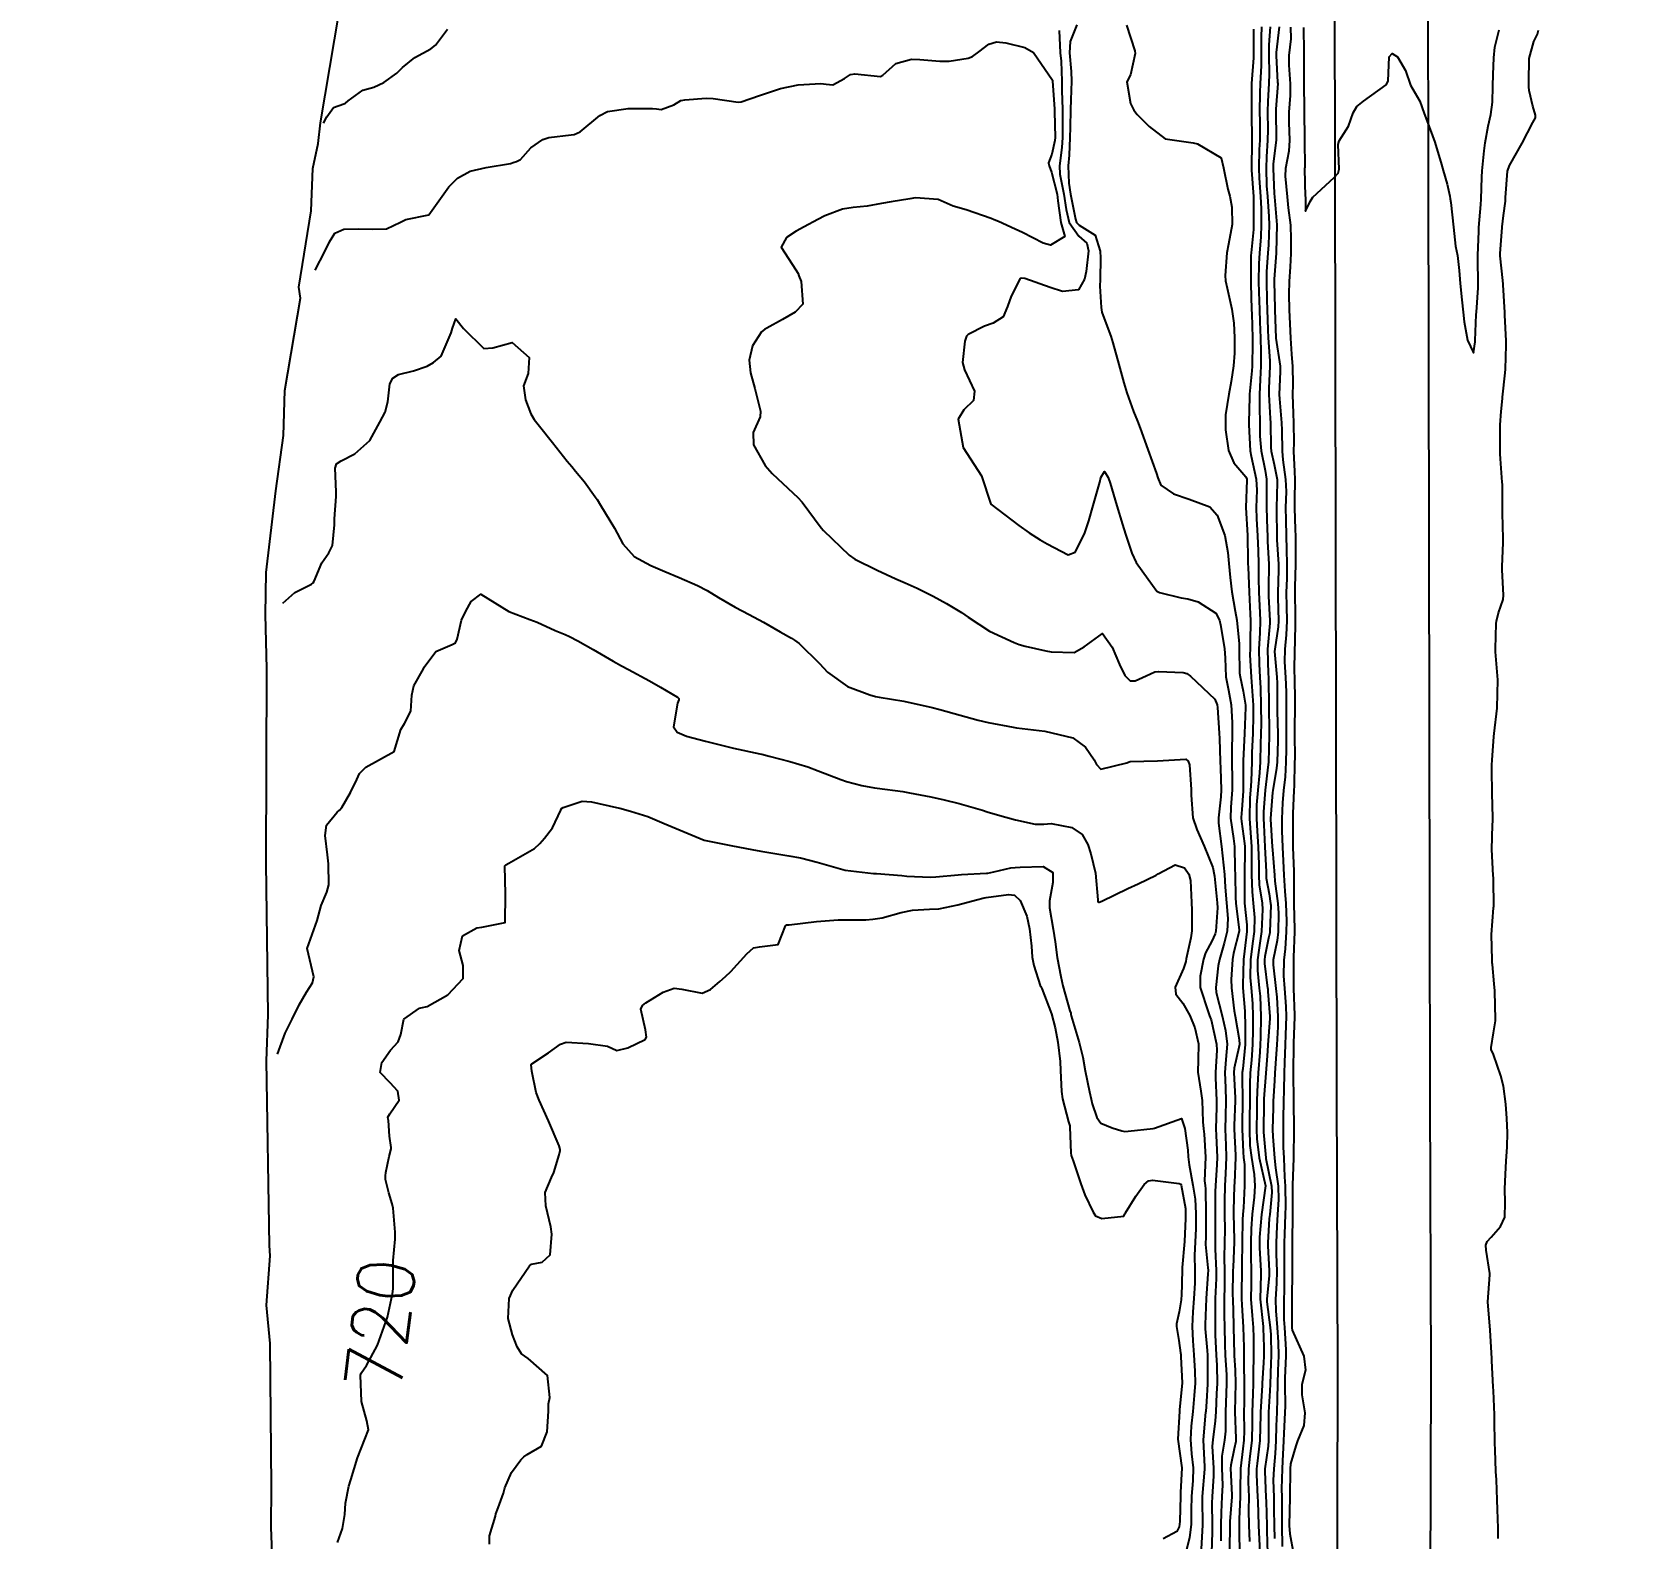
# Model space of a CAD drawing. Header units: metres. Extents: x 298520 to 308411, y 7433745 to 7450750.
# Drawn here: x 300935.2 to 301048.4, y 7443218.1 to 7443324.6 of the extents above; entities that cross this region are included whole.
import ezdxf
from ezdxf.enums import TextEntityAlignment as Align

# ---------------------------------------------------------------- set-up
doc = ezdxf.new("R2010")
doc.units = ezdxf.units.M
doc.header["$LTSCALE"] = 10
doc.linetypes.add('DASHED', pattern=[0.75, 0.5, -0.25])
for name, color, linetype in [('Area', 45, 'Continuous'), ('Cotas', 45, 'Continuous'), ('Curvas de Nivel 1m', 11, 'Continuous'), ('Curvas de Nivel 5m', 15, 'Continuous'), ('Vias Primárias', 230, 'Continuous'), ('Vias Secundárias', 230, 'DASHED')]:
    doc.layers.add(name, color=color, linetype=linetype)
doc.styles.add('Style-STANDARD', font='STANDARD.shx')

msp = doc.modelspace()

# ---------------------------------------------------------------- linework, layer by layer
at = {"layer": 'Area'}
msp.add_polyline3d([(300952.27, 7443214.46, 719.96), (300952.1, 7443218.83, 719.96), (300952.14, 7443221.69, 720.01), (300952.03, 7443231.82, 719.97), (300951.77, 7443234.52, 719.69), (300952.04, 7443238.03, 719.69), (300952, 7443238.76, 719.55), (300951.79, 7443251.82, 719.61), (300951.91, 7443255.08, 719.14), (300951.75, 7443265.81, 718.96), (300951.8, 7443279.54, 718.49), (300951.7, 7443283.39, 718.2), (300951.76, 7443286.36, 718.01), (300952.43, 7443292.13, 718.1), (300952.98, 7443296.05, 718.1), (300953.08, 7443299.24, 718.51), (300954.19, 7443305.77, 717.57), (300954.08, 7443306.55, 718.43), (300954.94, 7443311.96, 718.44), (300955.07, 7443314.95, 719.47), (300955.44, 7443316.71, 721.35), (300955.6, 7443318.17, 716.4), (300957.92, 7443331.9, 715.59)], dxfattribs=at)
at = {"layer": 'Curvas de Nivel 1m', "flags": 128}
for points, elevation in [([(300955.82, 7443318.16), (300956.06, 7443318.6), (300956.53, 7443319.26), (300957.25, 7443319.53), (300957.36, 7443319.57), (300957.55, 7443319.74), (300958.6, 7443320.49), (300959.38, 7443320.7), (300960.07, 7443321.02), (300960.99, 7443321.69), (300961.2, 7443321.89), (300961.4, 7443322.1), (300962.27, 7443322.81), (300963.41, 7443323.41), (300963.73, 7443323.67), (300964.58, 7443324.81)], 716), ([(301007.85, 7443324.72), (301007.93, 7443323.13), (301007.99, 7443322.55), (301008.04, 7443321.13), (301008.05, 7443320.46), (301008.08, 7443319.13), (301008.09, 7443318.4), (301008.09, 7443317.13), (301008.05, 7443316.42), (301007.87, 7443315.13), (301007.89, 7443314.55), (301008.19, 7443313.13), (301008.36, 7443312.05), (301008.55, 7443311.13), (301009.25, 7443310.16), (301009.8, 7443309.66), (301009.93, 7443309.11), (301009.76, 7443307.65), (301009.65, 7443307.11), (301009.21, 7443306.37), (301008.09, 7443306.25), (301007.21, 7443306.52), (301005.42, 7443307.16), (301005.22, 7443307.19), (301005.1, 7443307.16), (301004.46, 7443305.92), (301004.21, 7443305.18), (301003.9, 7443304.46), (301003.18, 7443304.01), (301002.58, 7443303.79), (301001.42, 7443303.21), (301001.29, 7443303.09), (301001.17, 7443302.72), (301001.02, 7443301.21), (301001.15, 7443300.69), (301001.87, 7443299.2), (301001.79, 7443298.53), (301001.11, 7443297.87), (301000.72, 7443297.22), (301001.07, 7443295.21), (301002.37, 7443293.2), (301003.03, 7443291.19), (301005.01, 7443289.68), (301005.74, 7443289.16), (301006.52, 7443288.67), (301007, 7443288.4), (301008.5, 7443287.62), (301008.99, 7443287.81), (301009.64, 7443289.11), (301009.94, 7443290.03), (301010.25, 7443291.1), (301010.72, 7443292.76), (301010.81, 7443293.09), (301011.06, 7443293.51), (301011.33, 7443293.09), (301011.46, 7443292.68), (301011.94, 7443291.08), (301012.34, 7443289.75), (301012.55, 7443289.07), (301012.99, 7443287.72), (301013.31, 7443287.07), (301014.14, 7443285.88), (301014.77, 7443285.05), (301014.95, 7443284.94), (301016.49, 7443284.57), (301016.95, 7443284.49), (301017.68, 7443284.28), (301018.94, 7443283.48), (301019.19, 7443283), (301019.26, 7443282.66), (301019.54, 7443280.99), (301019.59, 7443280.31), (301019.64, 7443278.99), (301019.82, 7443278.05), (301020.02, 7443276.99), (301020.09, 7443275.74), (301020.09, 7443274.99), (301020.07, 7443273.74), (301020.07, 7443272.99), (301020.1, 7443271.69), (301020.09, 7443270.99), (301020, 7443269.77), (301019.98, 7443268.99), (301020.19, 7443267.55), (301020.25, 7443266.98), (301020.29, 7443265.41), (301020.3, 7443264.98), (301020.32, 7443263.36), (301020.35, 7443262.98), (301020.58, 7443261.07), (301020.58, 7443260.98), (301020.19, 7443259.44), (301020.11, 7443258.99), (301020.03, 7443257.58), (301020.04, 7443256.99), (301020.23, 7443255.36), (301020.3, 7443254.98), (301020.58, 7443253.33), (301020.6, 7443252.98), (301020.57, 7443252.75), (301020.24, 7443251.3), (301020.21, 7443250.98), (301020.31, 7443249.2), (301020.31, 7443248.98), (301020.24, 7443247.25), (301020.24, 7443246.98), (301020.32, 7443245.14), (301020.32, 7443244.98), (301020.25, 7443243.19), (301020.24, 7443242.98), (301020.19, 7443241.23), (301020.19, 7443240.98), (301020.24, 7443239.15), (301020.24, 7443238.98), (301020.15, 7443237.22), (301020.14, 7443236.98), (301020.12, 7443235.22), (301020.13, 7443234.98), (301020.19, 7443233.13), (301020.19, 7443232.98), (301020.23, 7443231.07), (301020.23, 7443230.98), (301020.3, 7443229.93), (301020.33, 7443228.98), (301020.29, 7443227.01), (301020.29, 7443226.98), (301020.35, 7443225.09), (301020.35, 7443224.98), (301020.34, 7443224.88), (301020.23, 7443224.36), (301019.99, 7443223.21), (301019.98, 7443222.98), (301020.06, 7443221.11), (301020.06, 7443220.98), (301019.93, 7443219.23), (301019.92, 7443218.98), (301019.9, 7443217.23)], 716), ([(301012.62, 7443325.08), (301013.21, 7443323.28), (301013.24, 7443323.07), (301012.89, 7443321.58), (301012.65, 7443321.08), (301012.9, 7443319.54), (301013.13, 7443319.07), (301013.36, 7443318.76), (301014.21, 7443317.91), (301015.34, 7443317.05), (301017.34, 7443316.77), (301017.65, 7443316.7), (301019.32, 7443315.71), (301019.47, 7443315), (301019.79, 7443313.49), (301019.92, 7443312.99), (301020.06, 7443312.21), (301020.1, 7443310.99), (301019.84, 7443309.59), (301019.72, 7443308.99), (301019.6, 7443307.37), (301019.62, 7443306.99), (301019.73, 7443306.48), (301020.07, 7443304.99), (301020.21, 7443304.01), (301020.26, 7443302.98), (301020.25, 7443301.89), (301020.19, 7443300.98), (301020.03, 7443299.88), (301019.85, 7443298.99), (301019.63, 7443297.51), (301019.61, 7443296.99), (301019.63, 7443296.45), (301019.82, 7443294.99), (301020.21, 7443294.13), (301021.05, 7443293.14), (301021.12, 7443292.97), (301021.12, 7443292.9), (301021.05, 7443290.97), (301021.18, 7443288.97), (301021.21, 7443287.2), (301021.21, 7443286.98), (301021.22, 7443286.74), (301021.3, 7443284.97), (301021.37, 7443283.41), (301021.39, 7443282.97), (301021.37, 7443281.43), (301021.36, 7443280.97), (301021.35, 7443280.53), (301021.43, 7443278.97), (301021.54, 7443277.64), (301021.58, 7443276.97), (301021.58, 7443276.24), (301021.55, 7443274.97), (301021.49, 7443273.64), (301021.48, 7443272.97), (301021.44, 7443271.61), (301021.39, 7443270.97), (301021.34, 7443270.41), (301021.32, 7443268.97), (301021.4, 7443267.62), (301021.45, 7443266.97), (301021.47, 7443266.23), (301021.47, 7443264.97), (301021.5, 7443263.77), (301021.58, 7443262.97), (301021.68, 7443261.96), (301021.64, 7443260.97), (301021.52, 7443260.11), (301021.38, 7443258.97), (301021.37, 7443257.71), (301021.43, 7443256.97), (301021.52, 7443255.88), (301021.56, 7443254.97), (301021.56, 7443253.99), (301021.54, 7443252.97), (301021.45, 7443251.86), (301021.36, 7443250.97), (301021.33, 7443250.18), (301021.33, 7443248.97), (301021.32, 7443247.77), (301021.31, 7443246.97), (301021.35, 7443245.82), (301021.45, 7443244.97), (301021.65, 7443243.78), (301021.7, 7443242.96), (301021.64, 7443242.16), (301021.51, 7443240.96), (301021.44, 7443239.94), (301021.42, 7443238.96), (301021.42, 7443237.99), (301021.44, 7443236.96), (301021.43, 7443236.02), (301021.41, 7443234.96), (301021.51, 7443233.8), (301021.58, 7443232.96), (301021.6, 7443232.23), (301021.6, 7443230.96), (301021.58, 7443229.68), (301021.58, 7443228.96), (301021.56, 7443228.25), (301021.51, 7443226.96), (301021.51, 7443226.21), (301021.48, 7443224.96), (301021.35, 7443223.84), (301021.24, 7443222.96), (301021.23, 7443222), (301021.26, 7443220.96), (301021.25, 7443220.03), (301021.27, 7443218.96), (301021.32, 7443217.8)], 714), ([(301021.59, 7443324.81), (301021.6, 7443322.97), (301021.6, 7443322.78), (301021.47, 7443320.97), (301021.47, 7443320.88), (301021.45, 7443318.97), (301021.46, 7443318.88), (301021.49, 7443316.97), (301021.48, 7443316.83), (301021.45, 7443314.97), (301021.45, 7443314.83), (301021.59, 7443312.97), (301021.6, 7443312.66), (301021.61, 7443310.97), (301021.59, 7443310.63), (301021.43, 7443308.97), (301021.41, 7443308.79), (301021.4, 7443306.97), (301021.4, 7443306.79), (301021.47, 7443304.97), (301021.48, 7443304.67), (301021.53, 7443302.97), (301021.54, 7443302.6), (301021.5, 7443300.97), (301021.48, 7443300.63), (301021.32, 7443298.97), (301021.31, 7443298.78), (301021.26, 7443296.97), (301021.26, 7443296.81), (301021.37, 7443294.97), (301021.44, 7443294.6), (301021.78, 7443292.96), (301021.83, 7443292.18), (301021.79, 7443290.96), (301021.82, 7443290.17), (301021.88, 7443288.96), (301021.92, 7443287.89), (301021.95, 7443286.97), (301021.95, 7443285.98), (301021.98, 7443284.96), (301022.02, 7443284.04), (301022.07, 7443282.96), (301022.04, 7443282.08), (301021.97, 7443280.96), (301021.99, 7443279.87), (301022.04, 7443278.96), (301022.1, 7443278.18), (301022.13, 7443276.96), (301022.14, 7443275.66), (301022.13, 7443274.96), (301022.1, 7443274.24), (301022.07, 7443272.96), (301022.03, 7443272.18), (301021.91, 7443270.96), (301021.82, 7443269.92), (301021.81, 7443268.96), (301021.85, 7443268.06), (301021.92, 7443266.96), (301021.97, 7443265.71), (301021.98, 7443264.96), (301022.01, 7443264.27), (301022.21, 7443262.96), (301022.24, 7443262.51), (301022.16, 7443260.96), (301021.97, 7443259.65), (301021.88, 7443258.96), (301021.88, 7443258.21), (301022.01, 7443256.96), (301022.06, 7443256.4), (301022.12, 7443254.96), (301022.1, 7443253.44), (301022.08, 7443252.96), (301022.04, 7443252.43), (301021.92, 7443250.96), (301021.85, 7443249.65), (301021.84, 7443248.96), (301021.83, 7443248.27), (301021.81, 7443246.96), (301021.84, 7443246.3), (301022.01, 7443244.96), (301022.44, 7443242.96), (301022.17, 7443240.95), (301022.03, 7443239.33), (301022.02, 7443238.96), (301022.02, 7443238.58), (301022.13, 7443236.95), (301022.13, 7443236.7), (301022.07, 7443234.95), (301022.28, 7443233.01), (301022.28, 7443232.95), (301022.28, 7443232.9), (301022.32, 7443231.59), (301022.33, 7443230.95), (301022.33, 7443230.93), (301022.31, 7443230.46), (301022.21, 7443229.02), (301022.21, 7443228.95), (301022.21, 7443228.88), (301022.09, 7443226.95), (301022.09, 7443226.78), (301022.05, 7443224.95), (301021.85, 7443223.32), (301021.81, 7443222.96), (301021.81, 7443222.55), (301021.89, 7443220.95), (301021.9, 7443220.66), (301021.96, 7443218.95), (301022.05, 7443217.04)], 713), ([(301022.17, 7443324.96), (301022.15, 7443324.24), (301022.14, 7443322.96), (301022.15, 7443322.22), (301022.08, 7443320.96), (301022.05, 7443320.29), (301022.03, 7443318.96), (301022.04, 7443318.28), (301022.04, 7443316.96), (301022.01, 7443316.29), (301021.97, 7443314.96), (301022, 7443314.27), (301022.09, 7443312.96), (301022.14, 7443312.1), (301022.15, 7443310.96), (301022.12, 7443310.1), (301022.02, 7443308.96), (301021.98, 7443308.22), (301021.96, 7443306.96), (301021.97, 7443306.2), (301022.02, 7443304.96), (301022.05, 7443304.1), (301022.09, 7443302.96), (301022.13, 7443301.98), (301022.13, 7443300.96), (301022.08, 7443300.02), (301022.03, 7443298.96), (301022.03, 7443298.04), (301022.04, 7443296.96), (301022.05, 7443296), (301022.15, 7443294.96), (301022.43, 7443293.58), (301022.52, 7443292.96), (301022.53, 7443291.46), (301022.52, 7443290.96), (301022.56, 7443289.4), (301022.58, 7443288.95), (301022.6, 7443288.56), (301022.68, 7443286.95), (301022.66, 7443285.25), (301022.66, 7443284.95), (301022.67, 7443284.68), (301022.76, 7443282.95), (301022.75, 7443282.77), (301022.59, 7443280.95), (301022.64, 7443279.2), (301022.67, 7443278.95), (301022.67, 7443278.74), (301022.69, 7443276.95), (301022.71, 7443275.07), (301022.71, 7443274.95), (301022.71, 7443274.83), (301022.66, 7443272.95), (301022.64, 7443272.78), (301022.43, 7443270.96), (301022.3, 7443269.42), (301022.3, 7443268.96), (301022.32, 7443268.51), (301022.4, 7443266.96), (301022.49, 7443265.18), (301022.49, 7443264.95), (301022.5, 7443264.75), (301022.7, 7443263.62), (301022.81, 7443262.95), (301022.82, 7443262.82), (301022.75, 7443260.95), (301022.75, 7443260.88), (301022.67, 7443260.5), (301022.4, 7443259.2), (301022.37, 7443258.95), (301022.38, 7443258.69), (301022.6, 7443256.95), (301022.61, 7443256.93), (301022.62, 7443256.73), (301022.75, 7443254.95), (301022.75, 7443254.8), (301022.62, 7443252.95), (301022.62, 7443252.9), (301022.57, 7443252.18), (301022.47, 7443250.95), (301022.34, 7443249.13), (301022.34, 7443248.95), (301022.34, 7443248.77), (301022.31, 7443246.95), (301022.31, 7443246.77), (301022.48, 7443244.95), (301022.48, 7443244.91), (301022.88, 7443242.95), (301022.9, 7443242.49), (301022.75, 7443240.95), (301022.72, 7443240.65), (301022.62, 7443238.95), (301022.62, 7443238.73), (301022.72, 7443236.95), (301022.71, 7443236.62), (301022.54, 7443234.95), (301022.55, 7443234.76), (301022.78, 7443232.95), (301022.82, 7443232.45), (301022.84, 7443230.94), (301022.83, 7443230.42), (301022.77, 7443228.95), (301022.75, 7443228.48), (301022.66, 7443226.95), (301022.65, 7443226.55), (301022.67, 7443224.95), (301022.64, 7443224.55), (301022.4, 7443222.95), (301022.39, 7443222.77), (301022.48, 7443220.95), (301022.49, 7443220.64), (301022.54, 7443218.95), (301022.55, 7443218.56), (301022.58, 7443216.95)], 712), ([(301022.78, 7443324.96), (301022.69, 7443323.69), (301022.68, 7443322.96), (301022.71, 7443321.64), (301022.69, 7443320.96), (301022.61, 7443319.71), (301022.6, 7443318.96), (301022.62, 7443317.68), (301022.6, 7443316.96), (301022.51, 7443315.77), (301022.49, 7443314.96), (301022.53, 7443313.72), (301022.58, 7443312.96), (301022.69, 7443311.54), (301022.71, 7443310.96), (301022.65, 7443309.55), (301022.61, 7443308.96), (301022.53, 7443307.66), (301022.52, 7443306.96), (301022.54, 7443305.62), (301022.57, 7443304.96), (301022.61, 7443303.53), (301022.64, 7443302.96), (301022.76, 7443301.35), (301022.76, 7443300.95), (301022.69, 7443299.39), (301022.69, 7443298.95), (301022.78, 7443297.27), (301022.8, 7443296.95), (301022.83, 7443295.2), (301022.86, 7443294.95), (301023.06, 7443294), (301023.27, 7443292.95), (301023.28, 7443292.72), (301023.22, 7443290.95), (301023.22, 7443290.76), (301023.25, 7443288.95), (301023.26, 7443288.68), (301023.38, 7443286.95), (301023.38, 7443286.54), (301023.31, 7443284.95), (301023.31, 7443284.59), (301023.37, 7443282.95), (301023.34, 7443282.53), (301023.1, 7443280.95), (301023.09, 7443280.77), (301023.26, 7443278.95), (301023.28, 7443278.54), (301023.28, 7443276.95), (301023.28, 7443276.53), (301023.31, 7443274.95), (301023.31, 7443274.47), (301023.27, 7443272.95), (301023.23, 7443272.52), (301022.96, 7443270.95), (301022.94, 7443270.8), (301022.8, 7443268.95), (301022.8, 7443268.91), (301022.92, 7443266.95), (301022.94, 7443266.75), (301023.08, 7443264.95), (301023.12, 7443264.53), (301023.33, 7443262.94), (301023.37, 7443262.26), (301023.34, 7443260.94), (301023.28, 7443260.33), (301023, 7443258.95), (301022.99, 7443258.6), (301023.19, 7443256.94), (301023.25, 7443256.31), (301023.31, 7443254.94), (301023.31, 7443254.23), (301023.24, 7443252.94), (301023.2, 7443252.31), (301023.12, 7443250.94), (301023.09, 7443250.4), (301022.99, 7443248.95), (301022.98, 7443248.49), (301022.95, 7443246.95), (301022.97, 7443246.47), (301023.09, 7443244.94), (301023.16, 7443244.25), (301023.34, 7443242.94), (301023.38, 7443242.01), (301023.3, 7443240.94), (301023.25, 7443240.11), (301023.2, 7443238.94), (301023.2, 7443238.14), (301023.25, 7443236.94), (301023.23, 7443236.08), (301023.16, 7443234.94), (301023.17, 7443234.13), (301023.28, 7443232.94), (301023.35, 7443231.92), (301023.36, 7443230.94), (301023.32, 7443229.91), (301023.29, 7443228.94), (301023.28, 7443227.93), (301023.24, 7443226.94), (301023.2, 7443225.99), (301023.19, 7443224.94), (301023.14, 7443224.03), (301023.03, 7443222.94), (301023, 7443222.15), (301023.03, 7443220.94), (301023.05, 7443220.07), (301023.07, 7443218.94), (301023.09, 7443218.01)], 711), ([(301024.22, 7443324.94), (301024.25, 7443324.11), (301024.11, 7443322.94), (301024.09, 7443322.25), (301024.19, 7443320.94), (301024.2, 7443320.12), (301024.11, 7443318.94), (301024.1, 7443318.2), (301024.15, 7443316.94), (301024.1, 7443316.18), (301023.87, 7443314.94), (301023.85, 7443314.4), (301023.98, 7443312.94), (301024.06, 7443312.16), (301024.21, 7443310.94), (301024.25, 7443309.95), (301024.23, 7443308.94), (301024.19, 7443307.98), (301024.12, 7443306.94), (301024.1, 7443306.05), (301024.13, 7443304.94), (301024.18, 7443303.95), (301024.22, 7443302.94), (301024.29, 7443301.8), (301024.36, 7443300.94), (301024.38, 7443299.69), (301024.36, 7443298.94), (301024.4, 7443297.64), (301024.43, 7443296.94), (301024.45, 7443295.57), (301024.44, 7443294.94), (301024.49, 7443293.51), (301024.52, 7443292.94), (301024.51, 7443291.46), (301024.51, 7443290.94), (301024.55, 7443289.4), (301024.56, 7443288.93), (301024.56, 7443287.36), (301024.56, 7443286.93), (301024.53, 7443285.36), (301024.53, 7443284.93), (301024.54, 7443283.33), (301024.54, 7443282.93), (301024.52, 7443281.33), (301024.5, 7443280.93), (301024.48, 7443279.35), (301024.49, 7443278.93), (301024.53, 7443277.27), (301024.53, 7443276.93), (301024.51, 7443275.26), (301024.51, 7443274.93), (301024.52, 7443273.23), (301024.51, 7443272.93), (301024.47, 7443271.26), (301024.46, 7443270.93), (301024.39, 7443269.31), (301024.38, 7443268.93), (301024.38, 7443267.3), (301024.38, 7443266.93), (301024.45, 7443265.2), (301024.45, 7443264.93), (301024.45, 7443263.18), (301024.45, 7443262.93), (301024.5, 7443261.11), (301024.5, 7443260.93), (301024.44, 7443259.14), (301024.44, 7443258.93), (301024.43, 7443257.13), (301024.43, 7443256.93), (301024.5, 7443255.04), (301024.5, 7443254.93), (301024.44, 7443253.07), (301024.44, 7443252.93), (301024.4, 7443251.09), (301024.4, 7443250.93), (301024.42, 7443249.04), (301024.42, 7443248.93), (301024.45, 7443246.98), (301024.45, 7443246.93), (301024.42, 7443244.99), (301024.42, 7443244.93), (301024.36, 7443243.02), (301024.36, 7443242.93), (301024.37, 7443241), (301024.37, 7443240.93), (301024.33, 7443239.01), (301024.33, 7443238.93), (301024.33, 7443236.98), (301024.33, 7443236.93), (301024.32, 7443234.97), (301024.32, 7443234.93), (301024.31, 7443232.95), (301024.32, 7443232.93), (301024.33, 7443232.77), (301025.16, 7443230.92), (301025.28, 7443229.94), (301025.02, 7443228.92), (301025.01, 7443228.19), (301025.23, 7443226.92), (301025.15, 7443226.02), (301024.72, 7443224.93), (301024.59, 7443224.58), (301024.22, 7443223.31), (301024.2, 7443222.95), (301024.19, 7443222.93), (301024.17, 7443220.95), (301024.17, 7443220.93), (301024.13, 7443218.96), (301024.13, 7443218.93), (301024.16, 7443218.35), (301024.44, 7443216.93)], 709), ([(301025.13, 7443324.93), (301025.17, 7443323.18), (301025.17, 7443322.93), (301025.17, 7443321.15), (301025.17, 7443320.93), (301025.19, 7443319.11), (301025.19, 7443318.93), (301025.21, 7443317.07), (301025.21, 7443316.93), (301025.22, 7443315.03), (301025.21, 7443314.93), (301025.26, 7443312.96), (301025.27, 7443312.93), (301025.28, 7443311.92), (301025.61, 7443312.6), (301025.8, 7443312.92), (301027.31, 7443314.3), (301027.59, 7443314.62), (301027.67, 7443314.9), (301027.6, 7443316.64), (301027.66, 7443316.9), (301028.32, 7443317.93), (301028.65, 7443318.89), (301028.92, 7443319.33), (301029.37, 7443319.7), (301030.99, 7443320.86), (301031.12, 7443321.12), (301031.19, 7443322.85), (301031.42, 7443323.07), (301031.78, 7443322.85), (301032.35, 7443321.89), (301032.71, 7443320.84), (301033.37, 7443319.71), (301033.68, 7443318.83), (301033.85, 7443318.34), (301034.43, 7443316.82), (301034.89, 7443315.24), (301035.01, 7443314.81), (301035.3, 7443313.84), (301035.48, 7443312.99), (301035.52, 7443312.81), (301035.56, 7443312.54), (301035.74, 7443310.8), (301035.9, 7443309.45), (301036.02, 7443308.8), (301036.15, 7443307.72), (301036.21, 7443306.8), (301036.34, 7443305.66), (301036.43, 7443304.79), (301036.5, 7443304.1), (301036.73, 7443302.79), (301037.16, 7443301.91), (301037.27, 7443302.68), (301037.28, 7443302.78), (301037.36, 7443304.61), (301037.37, 7443304.78), (301037.49, 7443306.5), (301037.5, 7443306.78), (301037.47, 7443308.55), (301037.46, 7443308.78), (301037.53, 7443310.51), (301037.54, 7443310.78), (301037.67, 7443312.39), (301037.7, 7443312.78), (301037.75, 7443314.33), (301037.77, 7443314.78), (301037.91, 7443316.2), (301037.99, 7443316.77), (301038.19, 7443317.94), (301038.38, 7443318.77), (301038.51, 7443319.63), (301038.53, 7443320.77), (301038.56, 7443321.6), (301038.59, 7443322.77), (301038.67, 7443323.52), (301038.98, 7443324.76)], 708), ([(301038.9, 7443218.01), (301038.9, 7443218.75), (301038.86, 7443220.08), (301038.83, 7443220.75), (301038.78, 7443222.18), (301038.75, 7443222.75), (301038.69, 7443224.3), (301038.68, 7443224.76), (301038.65, 7443226.36), (301038.65, 7443226.76), (301038.57, 7443228.47), (301038.56, 7443228.76), (301038.47, 7443230.6), (301038.46, 7443230.76), (301038.33, 7443232.76), (301038.18, 7443234.76), (301038.31, 7443236.68), (301038.31, 7443236.76), (301038.07, 7443238.43), (301038.04, 7443238.77), (301038.13, 7443239.04), (301038.41, 7443239.33), (301039.08, 7443240.1), (301039.37, 7443240.75), (301039.41, 7443241.79), (301039.38, 7443242.75), (301039.43, 7443243.78), (301039.48, 7443244.75), (301039.54, 7443245.7), (301039.57, 7443246.75), (301039.53, 7443247.74), (301039.45, 7443248.75), (301039.28, 7443250.02), (301039.09, 7443250.75), (301038.57, 7443252.26), (301038.42, 7443252.61), (301038.41, 7443252.76), (301038.58, 7443253.79), (301038.71, 7443254.64), (301038.71, 7443254.76), (301038.67, 7443256.71), (301038.67, 7443256.76), (301038.63, 7443257.26), (301038.5, 7443258.62), (301038.48, 7443258.76), (301038.48, 7443258.93), (301038.44, 7443260.76), (301038.58, 7443262.65), (301038.59, 7443262.76), (301038.57, 7443264.62), (301038.57, 7443264.76), (301038.56, 7443264.92), (301038.46, 7443266.76), (301038.5, 7443268.51), (301038.53, 7443268.76), (301038.53, 7443269), (301038.49, 7443270.76), (301038.45, 7443272.41), (301038.47, 7443272.76), (301038.49, 7443273.09), (301038.6, 7443274.76), (301038.62, 7443274.98), (301038.83, 7443276.76), (301038.83, 7443276.79), (301038.88, 7443278.76), (301038.71, 7443280.76), (301038.71, 7443280.97), (301038.76, 7443282.76), (301038.78, 7443282.92), (301038.94, 7443283.52), (301039.25, 7443284.46), (301039.29, 7443284.76), (301039.19, 7443286.55), (301039.18, 7443286.76), (301039.27, 7443288.48), (301039.27, 7443288.76), (301039.22, 7443290.56), (301039.21, 7443290.76), (301039.21, 7443292.6), (301039.2, 7443292.76), (301039.07, 7443294.4), (301039.05, 7443294.76), (301039.05, 7443294.78), (301039.04, 7443296.76), (301039.04, 7443296.82), (301039.11, 7443297.76), (301039.21, 7443298.67), (301039.22, 7443298.76), (301039.4, 7443300.5), (301039.42, 7443300.76), (301039.48, 7443302.45), (301039.48, 7443302.76), (301039.39, 7443304.56), (301039.38, 7443304.76), (301039.27, 7443306.72), (301039.26, 7443306.76), (301039.23, 7443307.01), (301039.06, 7443308.76), (301039.06, 7443308.94), (301039.2, 7443310.76), (301039.2, 7443310.82), (301039.28, 7443311.62), (301039.42, 7443312.63), (301039.43, 7443312.76), (301039.43, 7443312.89), (301039.56, 7443314.76), (301039.71, 7443315.15), (301040.61, 7443316.74), (301041.35, 7443318.2), (301041.54, 7443318.54), (301041.55, 7443318.73), (301041.37, 7443319.35), (301041.11, 7443320.46), (301041.08, 7443320.73), (301041.07, 7443321.06), (301041.11, 7443322.73), (301041.42, 7443323.93), (301041.69, 7443324.46), (301041.75, 7443324.73)], 709), ([(300955.22, 7443307.76), (300955.91, 7443309.08), (300956.23, 7443309.75), (300956.62, 7443310.38), (300957.26, 7443310.66), (300958.3, 7443310.68), (300959.26, 7443310.66), (300960.27, 7443310.68), (300961.26, 7443311.14), (300961.63, 7443311.33), (300963.27, 7443311.67), (300964.68, 7443313.65), (300965.3, 7443314.26), (300966.19, 7443314.75), (300967.31, 7443315.02), (300969.03, 7443315.31), (300969.31, 7443315.39), (300969.46, 7443315.44), (300969.74, 7443315.59), (300970.49, 7443316.41), (300971.33, 7443317), (300971.75, 7443317.15), (300973.34, 7443317.33), (300973.54, 7443317.35), (300973.96, 7443317.54), (300975.35, 7443318.69), (300975.9, 7443318.97), (300977.36, 7443319.19), (300979.09, 7443319.2), (300979.36, 7443319.17), (300979.71, 7443319.11), (300980.59, 7443319.46), (300981.08, 7443319.75), (300981.37, 7443319.81), (300982.89, 7443319.92), (300983.37, 7443319.9), (300985.14, 7443319.63), (300985.37, 7443319.65), (300986.65, 7443320.11), (300987.37, 7443320.34), (300988.13, 7443320.61), (300989.38, 7443320.87), (300991, 7443320.95), (300991.38, 7443320.91), (300991.84, 7443320.86), (300992.66, 7443321.32), (300993.1, 7443321.6), (300993.39, 7443321.64), (300995.21, 7443321.46), (300995.39, 7443321.55), (300996.29, 7443322.38), (300997.4, 7443322.69), (300998, 7443322.65), (300999.4, 7443322.54), (301000.08, 7443322.55), (301001.41, 7443322.75), (301001.73, 7443322.88), (301002.18, 7443323.2), (301002.88, 7443323.73), (301003.42, 7443323.9), (301004.08, 7443323.84), (301005.42, 7443323.51), (301006.04, 7443323.15), (301007.38, 7443321.2), (301007.39, 7443321.14), (301007.53, 7443319.14), (301007.53, 7443318.97), (301007.57, 7443317.14), (301007.55, 7443316.92), (301007.33, 7443315.96), (301007.11, 7443315.35), (301007.15, 7443315.14), (301007.31, 7443314.69), (301007.72, 7443313.14), (301007.77, 7443312.65), (301007.97, 7443311.13), (301008.25, 7443310.13), (301007.25, 7443309.51), (301006.72, 7443309.67), (301005.26, 7443310.41), (301004.74, 7443310.65), (301003.55, 7443311.19), (301003.26, 7443311.31), (301003.05, 7443311.41), (301001.27, 7443312.01), (301000.35, 7443312.29), (300999.29, 7443312.76), (300997.68, 7443312.86), (300997.29, 7443312.8), (300995.97, 7443312.59), (300995.28, 7443312.46), (300994.28, 7443312.29), (300993.28, 7443312.19), (300992.53, 7443312.07), (300991.28, 7443311.6), (300990.78, 7443311.34), (300989.81, 7443310.81), (300989.26, 7443310.5), (300988.56, 7443310.06), (300988.19, 7443309.37), (300989.23, 7443307.78), (300989.38, 7443307.52), (300989.44, 7443307.36), (300989.61, 7443306.96), (300989.72, 7443305.35), (300989.19, 7443304.79), (300988.29, 7443304.26), (300987.18, 7443303.64), (300987.01, 7443303.55), (300986.79, 7443303.38), (300986.15, 7443302.4), (300985.93, 7443301.39), (300986.03, 7443300.5), (300986.33, 7443299.39), (300986.72, 7443297.77), (300986.7, 7443297.38), (300986.21, 7443296.27), (300986.22, 7443295.39), (300987.06, 7443293.93), (300987.56, 7443293.37), (300989.04, 7443291.98), (300989.36, 7443291.68), (300989.68, 7443291.35), (300991.01, 7443289.53), (300991.18, 7443289.33), (300992.99, 7443287.6), (300993.41, 7443287.31), (300994.97, 7443286.53), (300996.31, 7443285.92), (300996.96, 7443285.63), (300997.82, 7443285.25), (300998.95, 7443284.69), (300999.89, 7443284.17), (301000.94, 7443283.54), (301001.42, 7443283.21), (301002.92, 7443282.22), (301004.67, 7443281.42), (301004.91, 7443281.31), (301005.02, 7443281.27), (301005.44, 7443281.16), (301006.91, 7443280.83), (301007.29, 7443280.75), (301008.91, 7443280.7), (301009.62, 7443281.11), (301010.92, 7443282.04), (301011.61, 7443281.08), (301012.13, 7443279.85), (301012.51, 7443279.07), (301012.88, 7443278.7), (301013.24, 7443278.7), (301014.01, 7443279.06), (301014.61, 7443279.33), (301014.89, 7443279.37), (301016.63, 7443279.28), (301016.89, 7443279.21), (301017.14, 7443279.02), (301018.87, 7443277.41), (301019.02, 7443277), (301019.05, 7443276.81), (301019.18, 7443275), (301019.2, 7443274.63), (301019.25, 7443273), (301019.27, 7443272.53), (301019.31, 7443270.99), (301019.28, 7443270.5), (301019.12, 7443269), (301019.13, 7443268.62), (301019.34, 7443266.99), (301019.41, 7443266.32), (301019.54, 7443264.99), (301019.6, 7443264.09), (301019.69, 7443262.99), (301019.78, 7443261.89), (301019.73, 7443260.99), (301019.53, 7443260.13), (301019.2, 7443258.99), (301019.11, 7443258.53), (301018.93, 7443257), (301018.96, 7443256.66), (301019.39, 7443254.99), (301019.63, 7443253.95), (301019.73, 7443252.99), (301019.64, 7443251.91), (301019.58, 7443250.99), (301019.62, 7443249.91), (301019.64, 7443248.99), (301019.61, 7443247.89), (301019.6, 7443246.99), (301019.64, 7443245.84), (301019.66, 7443244.99), (301019.63, 7443243.83), (301019.58, 7443242.99), (301019.55, 7443241.88), (301019.55, 7443240.99), (301019.57, 7443239.84), (301019.56, 7443238.99), (301019.53, 7443237.85), (301019.55, 7443236.99), (301019.54, 7443235.82), (301019.52, 7443234.99), (301019.53, 7443233.8), (301019.54, 7443232.99), (301019.57, 7443231.74), (301019.6, 7443230.99), (301019.68, 7443229.6), (301019.69, 7443228.99), (301019.64, 7443227.62), (301019.63, 7443226.99), (301019.62, 7443225.62), (301019.55, 7443224.99), (301019.37, 7443223.84), (301019.36, 7443222.99), (301019.4, 7443221.79), (301019.37, 7443220.99), (301019.31, 7443219.87), (301019.3, 7443218.99), (301019.28, 7443217.86)], 717), ([(300952.94, 7443284.19), (300953.79, 7443284.94), (300954.96, 7443285.54), (300955.09, 7443285.63), (300955.16, 7443285.76), (300955.69, 7443287.04), (300956.2, 7443287.75), (300956.45, 7443288.28), (300956.58, 7443289.74), (300956.6, 7443290.15), (300956.7, 7443291.74), (300956.7, 7443292.08), (300956.63, 7443293.74), (300956.74, 7443294.06), (300957.06, 7443294.27), (300958.04, 7443294.75), (300959.08, 7443295.71), (300959.79, 7443297.01), (300960.17, 7443297.7), (300960.37, 7443298.44), (300960.5, 7443299.7), (300960.71, 7443300.12), (300961.13, 7443300.38), (300962.19, 7443300.63), (300963.14, 7443300.97), (300963.59, 7443301.22), (300964.13, 7443301.66), (300964.84, 7443303.31), (300964.93, 7443303.64), (300965.18, 7443304.31), (300965.71, 7443303.63), (300967.16, 7443302.2), (300967.8, 7443302.25), (300969.16, 7443302.64), (300970.36, 7443301.58), (300970.28, 7443300.44), (300969.96, 7443299.58), (300970.11, 7443298.58), (300970.48, 7443297.58), (300970.72, 7443297.19), (300971.09, 7443296.72), (300972.01, 7443295.56), (300973.06, 7443294.23), (300973.37, 7443293.86), (300973.65, 7443293.54), (300974.28, 7443292.77), (300975.03, 7443291.71), (300975.17, 7443291.52), (300975.41, 7443291.13), (300976.39, 7443289.51), (300976.99, 7443288.38), (300977.8, 7443287.49), (300978.98, 7443286.86), (300979.95, 7443286.44), (300980.97, 7443286.01), (300982.27, 7443285.44), (300982.96, 7443285.08), (300983.76, 7443284.6), (300984.94, 7443283.92), (300985.92, 7443283.39), (300986.93, 7443282.85), (300988.12, 7443282.17), (300988.92, 7443281.71), (300989.14, 7443281.58), (300989.46, 7443281.35), (300990.89, 7443279.92), (300991.46, 7443279.32), (300992.87, 7443278.3), (300994.46, 7443277.7), (300994.87, 7443277.6), (300995.12, 7443277.54), (300996.86, 7443277.26), (300998.86, 7443276.82), (300999.41, 7443276.68), (301000.85, 7443276.27), (301002.13, 7443275.91), (301002.84, 7443275.74), (301004.59, 7443275.42), (301004.84, 7443275.38), (301006.83, 7443275.14), (301008.83, 7443274.67), (301009.72, 7443274.01), (301010.32, 7443273.1), (301010.49, 7443272.78), (301010.81, 7443272.45), (301012.64, 7443272.9), (301012.81, 7443272.98), (301012.88, 7443273), (301014.81, 7443273.05), (301016.81, 7443273.16), (301016.98, 7443273.02), (301017.07, 7443272.76), (301017.2, 7443271.02), (301017.19, 7443270.61), (301017.32, 7443269.01), (301017.58, 7443268.18), (301018.12, 7443267.01), (301018.72, 7443265.5), (301018.82, 7443265), (301018.84, 7443264.87), (301019.04, 7443263), (301019.05, 7443262.63), (301018.93, 7443261), (301018.88, 7443260.79), (301018.66, 7443260.28), (301018.2, 7443259.45), (301018.06, 7443259.01), (301017.83, 7443257.81), (301017.82, 7443257.01), (301018.41, 7443255.2), (301018.49, 7443255), (301018.6, 7443254.71), (301018.99, 7443253), (301019.01, 7443252.56), (301018.92, 7443251), (301018.92, 7443250.62), (301018.98, 7443249), (301018.98, 7443248.54), (301018.94, 7443247), (301018.95, 7443246.54), (301019.02, 7443244.99), (301019.01, 7443244.46), (301018.91, 7443243), (301018.9, 7443242.55), (301018.9, 7443241), (301018.9, 7443240.52), (301018.89, 7443239), (301018.9, 7443238.5), (301018.96, 7443236.99), (301018.96, 7443236.41), (301018.89, 7443234.99), (301018.88, 7443234.47), (301018.88, 7443232.99), (301018.89, 7443232.43), (301018.97, 7443230.99), (301019, 7443230.29), (301019.02, 7443228.99), (301018.99, 7443228.27), (301018.94, 7443226.99), (301018.9, 7443226.35), (301018.72, 7443225), (301018.68, 7443224.55), (301018.76, 7443222.99), (301018.77, 7443222.44), (301018.68, 7443221), (301018.66, 7443220.52), (301018.68, 7443218.99), (301018.68, 7443218.48), (301018.62, 7443217)], 718), ([(300952.56, 7443252.29), (300953.1, 7443253.78), (300953.59, 7443254.77), (300954.1, 7443255.77), (300954.61, 7443256.67), (300955.03, 7443257.34), (300955.12, 7443257.76), (300954.65, 7443259.76), (300955.36, 7443261.75), (300955.64, 7443262.8), (300956.04, 7443263.75), (300956.18, 7443264.27), (300956.16, 7443265.75), (300956.09, 7443266.38), (300955.92, 7443267.75), (300956.03, 7443268.48), (300956.77, 7443269.41), (300956.95, 7443269.56), (300957.1, 7443269.74), (300957.72, 7443270.79), (300958.16, 7443271.73), (300958.37, 7443272.15), (300958.8, 7443272.6), (300960.81, 7443273.69), (300961.28, 7443275.25), (300961.55, 7443275.68), (300961.98, 7443276.55), (300962.06, 7443277.68), (300962.21, 7443278.34), (300962.88, 7443279.55), (300962.94, 7443279.67), (300963.77, 7443280.78), (300964.91, 7443281.26), (300965.16, 7443281.39), (300965.26, 7443281.64), (300965.57, 7443282.99), (300965.88, 7443283.63), (300966.26, 7443284.31), (300966.95, 7443284.83), (300968.93, 7443283.6), (300970.4, 7443283.05), (300970.93, 7443282.84), (300972.21, 7443282.27), (300972.92, 7443281.97), (300973.21, 7443281.84), (300973.81, 7443281.54), (300974.9, 7443280.91), (300976.3, 7443280.1), (300976.89, 7443279.77), (300977.38, 7443279.5), (300978.87, 7443278.69), (300979.65, 7443278.25), (300980.86, 7443277.54), (300980.96, 7443277.45), (300980.96, 7443277.35), (300980.86, 7443277.13), (300980.57, 7443275.45), (300980.84, 7443275.06), (300981.49, 7443274.78), (300982.83, 7443274.42), (300984.15, 7443274.09), (300984.82, 7443273.94), (300986.67, 7443273.53), (300986.81, 7443273.5), (300987.34, 7443273.37), (300988.81, 7443272.99), (300990.07, 7443272.61), (300990.8, 7443272.34), (300992.4, 7443271.71), (300992.8, 7443271.57), (300993.89, 7443271.3), (300994.79, 7443271.13), (300994.97, 7443271.11), (300996.79, 7443270.86), (300997.26, 7443270.78), (300998.78, 7443270.5), (300999.72, 7443270.29), (301000.78, 7443270.03), (301002.42, 7443269.55), (301002.77, 7443269.44), (301003.65, 7443269.18), (301004.76, 7443268.87), (301006.16, 7443268.55), (301006.76, 7443268.57), (301007.29, 7443268.6), (301008.75, 7443268.32), (301009.47, 7443267.83), (301009.88, 7443267.11), (301010.09, 7443266.46), (301010.43, 7443265.1), (301010.59, 7443263.2), (301010.59, 7443263.1), (301010.63, 7443263.04), (301010.69, 7443263.03), (301010.88, 7443263.1), (301012.7, 7443264.01), (301013.43, 7443264.34), (301014.71, 7443264.96), (301014.85, 7443265.05), (301016.06, 7443265.69), (301016.72, 7443265.48), (301017.02, 7443265.02), (301017.14, 7443264.58), (301017.22, 7443263.01), (301017.23, 7443262.47), (301017.24, 7443261.01), (301017.16, 7443260.52), (301016.84, 7443259.02), (301016.81, 7443258.85), (301016.64, 7443258.34), (301016.05, 7443257.03), (301016.11, 7443256.52), (301016.61, 7443255.89), (301017.1, 7443255.02), (301017.46, 7443254.14), (301017.72, 7443253.01), (301017.69, 7443251.88), (301017.67, 7443251.01), (301017.87, 7443249.67), (301017.96, 7443249.01), (301018.01, 7443247.5), (301018.06, 7443247), (301018.11, 7443246.62), (301018.2, 7443245), (301018.14, 7443243.32), (301018.18, 7443243), (301018.21, 7443242.76), (301018.22, 7443241), (301018.22, 7443239.19), (301018.21, 7443239), (301018.21, 7443238.81), (301018.38, 7443237.18), (301018.4, 7443237), (301018.4, 7443236.98), (301018.38, 7443236.75), (301018.24, 7443235), (301018.17, 7443233.16), (301018.17, 7443233), (301018.18, 7443232.85), (301018.32, 7443231.33), (301018.34, 7443231), (301018.34, 7443230.97), (301018.35, 7443229), (301018.35, 7443228.93), (301018.27, 7443227.71), (301018.22, 7443227), (301018.21, 7443226.95), (301018.03, 7443225), (301018.13, 7443223.09), (301018.13, 7443223), (301018.13, 7443222.92), (301017.97, 7443221), (301017.97, 7443220.78), (301017.99, 7443219), (301017.89, 7443217.26)], 719), ([(300967.55, 7443217.61), (300967.55, 7443218.21), (300967.97, 7443219.6), (300968.01, 7443219.76), (300968.18, 7443220.2), (300968.55, 7443221.24), (300968.65, 7443221.6), (300969.12, 7443222.68), (300969.78, 7443223.58), (300969.99, 7443223.81), (300970.22, 7443223.96), (300971.23, 7443224.56), (300971.63, 7443225.56), (300971.72, 7443227.02), (300971.74, 7443227.56), (300971.82, 7443228), (300971.65, 7443229.56), (300970.3, 7443230.76), (300969.82, 7443231.09), (300969.52, 7443231.58), (300969.18, 7443232.44), (300968.87, 7443233.59), (300968.95, 7443234.99), (300969.2, 7443235.59), (300970.38, 7443237.32), (300970.52, 7443237.43), (300971.27, 7443237.56), (300971.85, 7443238.1), (300971.96, 7443239.55), (300971.89, 7443240.08), (300971.54, 7443241.56), (300971.49, 7443242.51), (300971.93, 7443243.56), (300972.1, 7443243.91), (300972.48, 7443245.16), (300972.56, 7443245.47), (300972.56, 7443245.55), (300972.49, 7443245.81), (300971.73, 7443247.56), (300971.06, 7443249.03), (300970.85, 7443249.57), (300970.55, 7443251.08), (300970.51, 7443251.53), (300970.52, 7443251.57), (300970.55, 7443251.61), (300971.73, 7443252.39), (300972.57, 7443253), (300972.99, 7443253.13), (300974.57, 7443253.04), (300975.9, 7443252.85), (300976.56, 7443252.55), (300977.33, 7443252.73), (300978.57, 7443253.32), (300978.67, 7443253.48), (300978.58, 7443254), (300978.26, 7443255.48), (300978.37, 7443255.72), (300978.61, 7443255.93), (300979.84, 7443256.68), (300980.62, 7443256.95), (300981.17, 7443256.89), (300982.61, 7443256.61), (300983.19, 7443256.85), (300983.85, 7443257.42), (300984.25, 7443257.79), (300984.63, 7443258.13), (300985.76, 7443259.39), (300986.22, 7443259.82), (300986.65, 7443259.88), (300987.98, 7443260.04), (300988.49, 7443261.36), (300988.6, 7443261.44), (300988.67, 7443261.44), (300988.76, 7443261.44), (300990.68, 7443261.67), (300992.21, 7443261.78), (300992.68, 7443261.79), (300994.17, 7443261.8), (300994.68, 7443261.83), (300995.34, 7443261.94), (300996.68, 7443262.3), (300997.47, 7443262.47), (300998.69, 7443262.54), (300999.35, 7443262.57), (301000.69, 7443262.84), (301002, 7443263.2), (301002.54, 7443263.34), (301002.7, 7443263.37), (301004.28, 7443263.59), (301004.7, 7443263.53), (301005.1, 7443263.16), (301005.56, 7443262.04), (301005.75, 7443261.15), (301005.89, 7443259.92), (301005.95, 7443259.15), (301006.06, 7443258.57), (301006.52, 7443257.14), (301006.55, 7443257.07), (301006.62, 7443256.93), (301007.3, 7443255.13), (301007.57, 7443254.15), (301007.77, 7443253.13), (301007.93, 7443251.76), (301007.95, 7443251.13), (301008.02, 7443249.64), (301008.08, 7443249.12), (301008.51, 7443247.51), (301008.6, 7443247.21), (301008.61, 7443247.12), (301008.68, 7443245.31), (301008.71, 7443245.12), (301008.85, 7443244.74), (301009.38, 7443243.11), (301009.67, 7443242.34), (301010.26, 7443241.1), (301010.43, 7443240.85), (301010.87, 7443240.65), (301012.43, 7443240.83), (301012.51, 7443240.99), (301012.54, 7443241.07), (301013.27, 7443242.24), (301013.87, 7443243.06), (301014.18, 7443243.33), (301014.46, 7443243.38), (301016.35, 7443243.13), (301016.45, 7443243.09), (301016.48, 7443243.03), (301016.78, 7443241.37), (301016.8, 7443241.02), (301016.8, 7443240.65), (301016.72, 7443239.03), (301016.56, 7443237.2), (301016.55, 7443237.03), (301016.5, 7443235.17), (301016.49, 7443235.03), (301016.48, 7443234.91), (301016.35, 7443234.06), (301016.15, 7443233.21), (301016.15, 7443233.03), (301016.32, 7443232.04), (301016.44, 7443231.15), (301016.45, 7443231.03), (301016.47, 7443230.87), (301016.56, 7443229.03), (301016.37, 7443227.13), (301016.36, 7443227.03), (301016.25, 7443225.04), (301016.53, 7443223.03), (301016.44, 7443221.27), (301016.43, 7443221.03), (301016.38, 7443219.23), (301016.37, 7443219.03), (301016.35, 7443218.85), (301016.17, 7443218.51), (301015.2, 7443218)], 721)]:
    msp.add_lwpolyline(points, dxfattribs=dict(at, elevation=elevation))
at = {"layer": 'Curvas de Nivel 5m', "flags": 128}
for points, elevation in [([(301009.11, 7443325.12), (301008.63, 7443323.92), (301008.58, 7443323.13), (301008.71, 7443321.81), (301008.72, 7443321.13), (301008.68, 7443319.81), (301008.66, 7443319.13), (301008.63, 7443317.85), (301008.61, 7443317.13), (301008.56, 7443315.89), (301008.5, 7443315.13), (301008.53, 7443313.9), (301008.66, 7443313.13), (301009.02, 7443311.36), (301009.09, 7443311.12), (301009.26, 7443310.94), (301010.39, 7443310.24), (301010.76, 7443309.1), (301010.77, 7443308.62), (301010.75, 7443307.1), (301010.74, 7443306.62), (301010.82, 7443305.1), (301010.87, 7443304.78), (301011.18, 7443303.95), (301011.51, 7443303.09), (301011.65, 7443302.6), (301012.07, 7443301.08), (301012.42, 7443299.79), (301012.63, 7443299.07), (301013.11, 7443297.76), (301013.4, 7443297.07), (301013.58, 7443296.58), (301014.13, 7443295.06), (301014.74, 7443293.37), (301014.83, 7443293.05), (301015.05, 7443292.55), (301015.94, 7443291.94), (301017.04, 7443291.54), (301018.5, 7443291.01), (301019.02, 7443290.41), (301019.57, 7443288.99), (301019.79, 7443287.79), (301019.86, 7443286.99), (301019.95, 7443286.01), (301020.06, 7443284.99), (301020.3, 7443283.62), (301020.41, 7443282.99), (301020.58, 7443281.32), (301020.59, 7443280.98), (301020.62, 7443279.25), (301020.65, 7443278.98), (301020.87, 7443277.96), (301021.02, 7443277.13), (301021.03, 7443276.98), (301021.03, 7443276.81), (301020.97, 7443274.98), (301020.88, 7443273.05), (301020.88, 7443272.98), (301020.88, 7443271.06), (301020.87, 7443270.98), (301020.87, 7443270.9), (301020.77, 7443269.59), (301020.73, 7443269.02), (301020.73, 7443268.98), (301020.76, 7443268.75), (301020.96, 7443267.19), (301020.98, 7443266.98), (301020.98, 7443266.74), (301020.96, 7443264.98), (301020.96, 7443263.24), (301020.97, 7443262.98), (301021.14, 7443261.43), (301021.13, 7443260.97), (301021.07, 7443260.57), (301020.89, 7443258.98), (301020.84, 7443257.19), (301020.85, 7443256.98), (301020.98, 7443255.34), (301020.99, 7443254.97), (301021, 7443254.57), (301021.01, 7443252.97), (301020.84, 7443251.26), (301020.81, 7443250.98), (301020.8, 7443250.72), (301020.83, 7443248.98), (301020.8, 7443247.27), (301020.8, 7443246.98), (301020.86, 7443245.35), (301020.9, 7443244.97), (301020.96, 7443244.49), (301020.96, 7443242.97), (301020.89, 7443241.42), (301020.84, 7443240.97), (301020.83, 7443240.57), (301020.81, 7443238.97), (301020.78, 7443237.37), (301020.77, 7443236.97), (301020.75, 7443235.36), (301020.76, 7443234.97), (301020.78, 7443234.55), (301020.87, 7443232.97), (301020.91, 7443231.56), (301020.92, 7443230.97), (301020.91, 7443230.36), (301020.94, 7443228.97), (301020.93, 7443227.63), (301020.91, 7443226.97), (301020.93, 7443225.65), (301020.92, 7443224.97), (301020.84, 7443224.37), (301020.67, 7443222.97), (301020.66, 7443221.43), (301020.66, 7443220.97), (301020.58, 7443219.38), (301020.58, 7443218.97), (301020.59, 7443218.55), (301020.61, 7443216.97)], 715), ([(301023.42, 7443324.96), (301023.21, 7443323.16), (301023.2, 7443322.95), (301023.3, 7443321.03), (301023.31, 7443320.95), (301023.17, 7443319.15), (301023.17, 7443318.95), (301023.21, 7443317.09), (301023.2, 7443316.95), (301023, 7443315.27), (301022.99, 7443314.95), (301023.07, 7443313.18), (301023.08, 7443312.95), (301023.25, 7443310.96), (301023.2, 7443309), (301023.2, 7443308.95), (301023.07, 7443307.11), (301023.07, 7443306.95), (301023.11, 7443305.04), (301023.11, 7443304.95), (301023.17, 7443302.95), (301023.48, 7443300.95), (301023.49, 7443300.59), (301023.42, 7443298.95), (301023.43, 7443298.64), (301023.58, 7443296.95), (301023.61, 7443296.43), (301023.63, 7443294.94), (301023.68, 7443294.33), (301023.86, 7443292.94), (301023.9, 7443292.09), (301023.87, 7443290.94), (301023.88, 7443290.08), (301023.9, 7443288.94), (301023.93, 7443288.01), (301023.96, 7443286.94), (301023.96, 7443285.95), (301023.92, 7443284.94), (301023.93, 7443283.96), (301023.95, 7443282.94), (301023.92, 7443281.95), (301023.82, 7443280.94), (301023.8, 7443280.04), (301023.87, 7443278.94), (301023.9, 7443277.91), (301023.9, 7443276.94), (301023.9, 7443275.89), (301023.91, 7443274.94), (301023.91, 7443273.86), (301023.89, 7443272.94), (301023.83, 7443271.91), (301023.73, 7443270.94), (301023.66, 7443270.06), (301023.6, 7443268.94), (301023.6, 7443268.09), (301023.65, 7443266.94), (301023.7, 7443265.96), (301023.75, 7443264.94), (301023.81, 7443263.83), (301023.88, 7443262.94), (301023.93, 7443261.69), (301023.92, 7443260.94), (301023.84, 7443259.75), (301023.75, 7443258.94), (301023.73, 7443257.84), (301023.8, 7443256.94), (301023.88, 7443255.67), (301023.9, 7443254.94), (301023.87, 7443253.65), (301023.84, 7443252.94), (301023.8, 7443251.7), (301023.77, 7443250.94), (301023.74, 7443249.73), (301023.72, 7443248.94), (301023.71, 7443247.74), (301023.7, 7443246.94), (301023.71, 7443245.71), (301023.74, 7443244.94), (301023.79, 7443243.61), (301023.83, 7443242.94), (301023.87, 7443241.51), (301023.84, 7443240.94), (301023.79, 7443239.56), (301023.77, 7443238.94), (301023.77, 7443237.55), (301023.78, 7443236.94), (301023.77, 7443235.54), (301023.75, 7443234.94), (301023.75, 7443233.52), (301023.79, 7443232.94), (301023.88, 7443231.37), (301023.88, 7443230.93), (301023.82, 7443229.4), (301023.81, 7443228.93), (301023.83, 7443227.38), (301023.82, 7443226.93), (301023.75, 7443225.44), (301023.73, 7443224.94), (301023.66, 7443223.5), (301023.62, 7443222.94), (301023.59, 7443221.54), (301023.6, 7443220.94), (301023.6, 7443219.51), (301023.6, 7443218.94), (301023.63, 7443217.46)], 710), ([(300956.81, 7443217.73), (300957.15, 7443218.74), (300957.33, 7443219.73), (300957.38, 7443220.53), (300957.6, 7443221.73), (300957.75, 7443222.18), (300958.22, 7443223.72), (300959, 7443225.71), (300958.89, 7443226.35), (300958.5, 7443227.72), (300958.43, 7443229.58), (300958.48, 7443229.72), (300958.86, 7443230.27), (300959.63, 7443231.7), (300960.33, 7443233.69), (300960.7, 7443235.34), (300960.75, 7443235.69), (300960.75, 7443237.32), (300960.75, 7443237.69), (300960.88, 7443239.21), (300960.89, 7443239.69), (300960.73, 7443241.39), (300960.67, 7443241.69), (300960.44, 7443242.48), (300960.19, 7443243.43), (300960.19, 7443243.69), (300960.23, 7443243.92), (300960.47, 7443245.05), (300960.59, 7443245.58), (300960.59, 7443245.69), (300960.49, 7443246.48), (300960.4, 7443247.59), (300960.38, 7443247.69), (300960.37, 7443247.83), (300960.51, 7443248.06), (300961.17, 7443249.04), (300961.07, 7443249.68), (300960.54, 7443250.25), (300959.83, 7443250.98), (300959.93, 7443251.7), (300960.56, 7443252.57), (300961.09, 7443253.16), (300961.28, 7443253.68), (300961.5, 7443254.77), (300962.6, 7443255.55), (300962.7, 7443255.57), (300963.15, 7443255.66), (300964.61, 7443256.48), (300965.7, 7443257.63), (300965.7, 7443258.57), (300965.42, 7443259.63), (300965.64, 7443260.66), (300966.67, 7443261.22), (300967.01, 7443261.27), (300968.67, 7443261.6), (300968.69, 7443263.6), (300968.65, 7443265.6), (300968.68, 7443265.65), (300968.72, 7443265.68), (300968.93, 7443265.81), (300970.74, 7443266.83), (300971.12, 7443267.18), (300971.44, 7443267.56), (300972.01, 7443268.3), (300972.6, 7443269.55), (300972.65, 7443269.67), (300972.77, 7443269.74), (300974.12, 7443270.18), (300974.77, 7443270.15), (300976.53, 7443269.74), (300976.77, 7443269.69), (300977.54, 7443269.49), (300978.76, 7443269.09), (300979.91, 7443268.61), (300980.75, 7443268.25), (300982.74, 7443267.43), (300984.74, 7443267.02), (300986.12, 7443266.77), (300986.74, 7443266.66), (300987.6, 7443266.5), (300988.73, 7443266.33), (300989.56, 7443266.18), (300990.73, 7443265.88), (300992.72, 7443265.31), (300994.72, 7443265.08), (300994.94, 7443265.06), (300996.72, 7443264.92), (300997.08, 7443264.89), (300998.72, 7443264.82), (300999.12, 7443264.84), (301000.72, 7443264.97), (301000.94, 7443264.99), (301002.72, 7443265.09), (301002.81, 7443265.1), (301003.23, 7443265.18), (301004.43, 7443265.47), (301004.73, 7443265.49), (301005.09, 7443265.52), (301006.73, 7443265.56), (301007.41, 7443265.13), (301007.41, 7443264.43), (301007.16, 7443263.14), (301007.18, 7443262.64), (301007.43, 7443261.13), (301007.56, 7443260.23), (301007.72, 7443259.13), (301007.96, 7443257.79), (301008.12, 7443257.13), (301008.61, 7443255.35), (301008.67, 7443255.18), (301008.68, 7443255.12), (301008.71, 7443255.01), (301009.27, 7443253.11), (301009.52, 7443252.07), (301009.7, 7443251.11), (301010, 7443249.63), (301010.12, 7443249.1), (301010.19, 7443248.78), (301010.51, 7443247.81), (301010.81, 7443247.4), (301011.61, 7443247.08), (301012.29, 7443246.86), (301012.5, 7443246.82), (301012.74, 7443246.83), (301014.5, 7443247.02), (301014.59, 7443247.05), (301016.51, 7443247.73), (301016.74, 7443247.02), (301016.96, 7443245.5), (301016.99, 7443245.02), (301017.04, 7443244.45), (301017.32, 7443243.02), (301017.47, 7443242.04), (301017.51, 7443241.01), (301017.51, 7443239.92), (301017.47, 7443239.01), (301017.43, 7443238.05), (301017.45, 7443237.01), (301017.44, 7443236.08), (301017.37, 7443235.01), (301017.3, 7443234.06), (301017.26, 7443233.02), (301017.31, 7443232), (301017.38, 7443231.01), (301017.45, 7443229.85), (301017.47, 7443229.01), (301017.41, 7443228.15), (301017.3, 7443227.01), (301017.2, 7443225.96), (301017.14, 7443225.02), (301017.22, 7443224.02), (301017.33, 7443223.01), (301017.3, 7443222.11), (301017.21, 7443221.01), (301017.18, 7443220.02), (301017.18, 7443219.01), (301017.08, 7443218.1), (301016.82, 7443217.02)], 720)]:
    msp.add_lwpolyline(points, dxfattribs=dict(at, elevation=elevation))
at = {"layer": 'Vias Primárias'}
for points in [[(301061.28, 7443547.12), (301057.88, 7443539.49), (301055.14, 7443532.37, 0.006431), (301052.2, 7443524.43, 0.016648), (301049.5, 7443515.96, -0.003923), (301046.08, 7443504.19, 0.016671), (301043.82, 7443495.57, 0.010039), (301040.32, 7443478.67, 0.012189), (301037.9, 7443463.62, 0.017873), (301035.54, 7443439.88, 0.014134), (301034.12, 7443399.83), (301034.06, 7443375.92), (301033.94, 7443327.75), (301034.07, 7443249.31), (301034.14, 7443229.89), (301034.06, 7443199.74), (301034.28, 7443182.5, 0.022098), (301035.92, 7443153.99, 0.000407), (301037.78, 7443135.94, 0.012519), (301041.45, 7443107.43, 0.015968), (301047.81, 7443073.51, 0.006257), (301052.62, 7443052.91)], [(301027.52, 7443399.86), (301027.46, 7443375.94), (301027.34, 7443327.75), (301027.46, 7443249.76), (301027.54, 7443229.88), (301027.46, 7443199.71), (301027.68, 7443182.41, 0.022098), (301029.35, 7443153.32, 0.000407), (301031.21, 7443135.26, 0.012519), (301034.93, 7443106.42, 0.015968), (301041.36, 7443072.09, 0.006257), (301046.21, 7443051.33)]]:
    msp.add_lwpolyline(points, format="xyb", dxfattribs=at)
at = {"layer": 'Vias Secundárias'}
msp.add_lwpolyline([(301465.55, 7442973.32, 0), (301478.59, 7442967.28, -0.011668)], format="xyb", dxfattribs=at)

# ---------------------------------------------------------------- texts
at = {"layer": 'Cotas', "style": 'Style-STANDARD'}
msp.add_text('720', height=4, rotation=83.1054, dxfattribs=at).set_placement((300959.84, 7443233.19, 720), align=Align.MIDDLE_CENTER)

doc.saveas('drawing.dxf')
